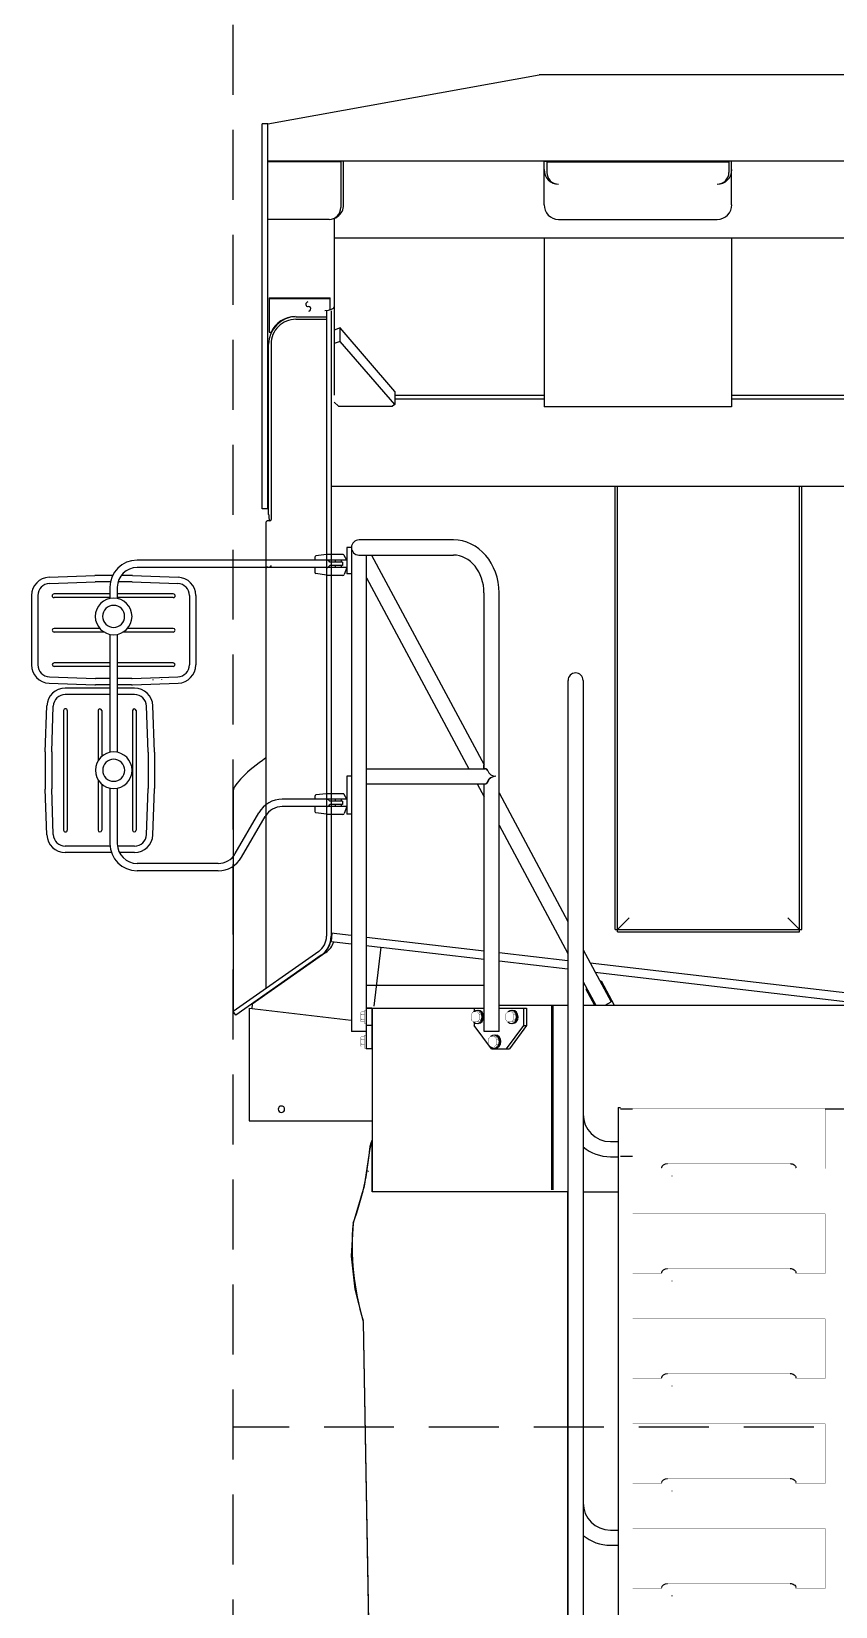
# Model space of a CAD drawing. Extents: x -633 to 241, y -1 to 752.
# Drawn here: x -615.8 to -546.8, y 66.4 to 201.5 of the extents above; entities that cross this region are included whole.
import ezdxf

# ---------------------------------------------------------------- set-up
doc = ezdxf.new("R2010")
doc.units = 0
doc.header["$LTSCALE"] = 48
doc.linetypes.add('HIDDEN2', pattern=[0.1875, 0.125, -0.0625])
doc.linetypes.add('PHANTOM', pattern=[1.1875, 0.75, -0.0625, 0.125, -0.0625, 0.125, -0.0625])
for name, color, linetype in [('0A537428____2_______', 1, 'CONTINUOUS'), ('0A537428______3_____', 1, 'CONTINUOUS'), ('0A537428____________', 1, 'CONTINUOUS'), ('10', 7, 'CONTINUOUS'), ('HIDDEN2', 7, 'HIDDEN2')]:
    doc.layers.add(name, color=color, linetype=linetype)

# ---------------------------------------------------------------- blocks, each defined once
blk = doc.blocks.new('*U482', base_point=(6.2124, 12.8165))
at = {"layer": '0A537428____2_______', "color": 7, "linetype": 'CONTINUOUS'}
blk.add_arc((6.2124, 12.8165), 0.0331, 270.0006, 272.0608, dxfattribs=at)
blk = doc.blocks.new('*U481', base_point=(6.2124, 12.8165))
at = {"layer": '0A537428____2_______', "color": 7, "linetype": 'CONTINUOUS'}
blk.add_arc((6.2124, 12.8165), 0.063, 270, 272.0601, dxfattribs=at)
blk = doc.blocks.new('*U12', base_point=(13.5, 0.08))
at = {"layer": '0A537428____2_______', "color": 190, "linetype": 'CONTINUOUS'}
blk.add_arc((13.5, 0.08), 0.5, 0, 90, dxfattribs=at)
blk = doc.blocks.new('*U13', base_point=(3, 0.08))
at = {"layer": '0A537428____2_______', "color": 190, "linetype": 'CONTINUOUS'}
blk.add_arc((3, 0.08), 0.5, 90.0001, 180.0001, dxfattribs=at)
blk = doc.blocks.new('DRW2_DET-1')
at = {"layer": '0A537428____2_______', "color": 190, "linetype": 'CONTINUOUS', "const_width": 0.0275}
for points in [[(16.5, 5.15), (0, 5.15)], [(0, 5.15), (0, 0)], [(16.5, 5.15), (16.5, 0)], [(2.5, 0), (0, 0)], [(2.5, 0.09), (2.5, 0)], [(3, 0.44), (13.5, 0.44)], [(14, 0.09), (14, 0)], [(16.5, 0), (14, 0)]]:
    blk.add_lwpolyline(points, dxfattribs=at)
at = {"layer": '0A537428____2_______', "color": 7, "linetype": 'CONTINUOUS', "const_width": 0.0275}
blk.add_lwpolyline([(13.11, -0.65, 0.02895), (13.11, -0.61)], format="xyb", dxfattribs=at)
at = {"layer": '0A537428____2_______', "color": 190, "yscale": 0.70710691}
for name, p in [('*U13', (3, 0.08)), ('*U12', (13.5, 0.08))]:
    blk.add_blockref(name, p, dxfattribs=at)
blk = doc.blocks.new('DRW2_DET-5')
at = {"layer": '0A537428____2_______', "color": 7, "linetype": 'CONTINUOUS', "const_width": 0.0275}
for points in [[(0.18, 0.56), (0, 0.56)], [(0.18, 0.56), (0.18, -0.56)], [(0.19, 0.36), (0.18, 0.36)], [(0.19, 0.43), (0.46, 0.43)], [(0.19, -0.43), (0.19, 0.43)], [(0.19, 0.22), (0.46, 0.22)], [(0.46, 0.43), (0.5, 0.37)], [(0.5, -0.37), (0.5, 0.37)], [(0.18, -0.56), (0, -0.56)], [(0.19, -0.36), (0.18, -0.36)], [(0.19, -0.22), (0.46, -0.22)], [(0.19, -0.43), (0.46, -0.43)], [(0.46, -0.43), (0.5, -0.37)]]:
    blk.add_lwpolyline(points, dxfattribs=at)
for points in [[(0.46, 0.22, 0.164099), (0.5, 0.32)], [(0.46, -0.22, 0.181958), (0.46, 0.22)], [(0.5, -0.32, 0.173443), (0.46, -0.22)]]:
    blk.add_lwpolyline(points, format="xyb", dxfattribs=at)
blk = doc.blocks.new('*U16', base_point=(-0.1, 0))
at = {"layer": '0A537428____2_______', "color": 7, "linetype": 'CONTINUOUS'}
blk.add_arc((-0.1, 0), 0.56, 320.6408, 219.3593, dxfattribs=at)
blk = doc.blocks.new('*U17')
at = {"layer": '0A537428____2_______', "color": 7, "linetype": 'CONTINUOUS'}
blk.add_arc((0, 0), 0.56, 0.9036, 180.2366, dxfattribs=at)
blk = doc.blocks.new('DRW2_DET-4')
at = {"layer": '0A537428____2_______', "color": 7, "linetype": 'CONTINUOUS', "const_width": 0.0275}
for points in [[(-0.61, 0.22), (-0.43, 0.43)], [(-0.61, 0.22), (-0.61, -0.22)], [(-0.43, 0.43), (-0.07, 0.43)], [(-0.1, 0.56), (0, 0.56)], [(-0.07, 0.43), (0.08, 0.43)], [(-0.07, 0.43), (0.11, 0.22)], [(0.08, 0.43), (0.26, 0.22)], [(0.11, 0.22), (0.26, 0.22)], [(0.11, 0.22), (0.11, -0.22)], [(0.26, 0.22), (0.26, -0.22)], [(-0.43, -0.43), (-0.61, -0.22)], [(-0.43, -0.43), (-0.07, -0.43)], [(-0.1, -0.56), (0.01, -0.56)], [(0.11, -0.22), (-0.07, -0.43)], [(-0.07, -0.43), (0.08, -0.43)], [(0.26, -0.22), (0.08, -0.43)], [(0.11, -0.22), (0.26, -0.22)]]:
    blk.add_lwpolyline(points, dxfattribs=at)
at = {"layer": '0A537428____2_______', "color": 7, "yscale": 0.84821442, "rotation": 270}
for name, p in [('*U16', (-0.1, 0)), ('*U17', (0, 0))]:
    blk.add_blockref(name, p, dxfattribs=at)
blk = doc.blocks.new('*U537', base_point=(6.5403, 12.5121))
at = {"layer": '0A537428____2_______', "color": 40, "linetype": 'CONTINUOUS'}
blk.add_arc((6.5403, 12.5121), 0.14, 82.2676, 171.2426, dxfattribs=at)
blk = doc.blocks.new('*U543', base_point=(6.551, 13.3645))
at = {"layer": '0A537428____2_______', "color": 40, "linetype": 'CONTINUOUS'}
blk.add_arc((6.551, 13.3645), 0.0048, 270.0014, 360, dxfattribs=at)
blk = doc.blocks.new('*U542', base_point=(6.543, 13.355))
at = {"layer": '0A537428____2_______', "color": 40, "linetype": 'CONTINUOUS'}
blk.add_arc((6.543, 13.355), 0.0048, 90.0039, 177.7028, dxfattribs=at)
blk = doc.blocks.new('*U535', base_point=(6.5519, 13.2069))
at = {"layer": '0A537428____2_______', "color": 40, "linetype": 'CONTINUOUS'}
blk.add_arc((6.5519, 13.2069), 0.0048, 270.0014, 360, dxfattribs=at)
blk = doc.blocks.new('*U534', base_point=(6.5439, 13.1973))
at = {"layer": '0A537428____2_______', "color": 40, "linetype": 'CONTINUOUS'}
blk.add_arc((6.5439, 13.1973), 0.0048, 90.0039, 177.7028, dxfattribs=at)
blk = doc.blocks.new('*U513', base_point=(7.3263, 12.5099))
at = {"layer": '0A537428____2_______', "color": 7, "linetype": 'CONTINUOUS'}
blk.add_arc((7.3263, 12.5099), 0.0279, 195.038, 270, dxfattribs=at)
blk = doc.blocks.new('*U514', base_point=(7.3263, 12.4579))
at = {"layer": '0A537428____2_______', "color": 7, "linetype": 'CONTINUOUS'}
blk.add_arc((7.3263, 12.4579), 0.0279, 90, 164.962, dxfattribs=at)
blk = doc.blocks.new('*U431', base_point=(7.325, 12.4579))
at = {"layer": '0A537428____2_______', "color": 5, "linetype": 'PHANTOM'}
blk.add_arc((7.325, 12.4579), 0.0279, 125.4008, 164.962, dxfattribs=at)
blk = doc.blocks.new('*U512', base_point=(7.1811, 13.1128))
at = {"layer": '0A537428____2_______', "color": 7, "linetype": 'CONTINUOUS'}
blk.add_arc((7.1811, 13.1128), 0.1299, 90, 180, dxfattribs=at)
blk = doc.blocks.new('*U511', base_point=(7.1811, 13.1128))
at = {"layer": '0A537428____2_______', "color": 7, "linetype": 'CONTINUOUS'}
blk.add_arc((7.1811, 13.1128), 0.1819, 90, 180, dxfattribs=at)
blk = doc.blocks.new('*U560', base_point=(6.7551, 14.4347))
at = {"layer": '10', "color": 40, "linetype": 'CONTINUOUS'}
blk.add_arc((6.7551, 14.4347), 0.0407, 180, 270, dxfattribs=at)
blk = doc.blocks.new('*U558', base_point=(6.7551, 14.4441))
at = {"layer": '10', "color": 40, "linetype": 'CONTINUOUS'}
blk.add_arc((6.7551, 14.4441), 0.0503, 216.0097, 270, dxfattribs=at)
blk = doc.blocks.new('*U559', base_point=(6.7551, 14.4435))
at = {"layer": '10', "color": 40, "linetype": 'CONTINUOUS'}
blk.add_arc((6.7551, 14.4435), 0.0495, 180, 216.0097, dxfattribs=at)
blk = doc.blocks.new('*U551', base_point=(6.7227, 14.0941))
at = {"layer": '0A537428____________', "color": 40, "linetype": 'CONTINUOUS'}
blk.add_arc((6.7227, 14.0941), 0.0494, 290.7638, 359.9998, dxfattribs=at)
blk = doc.blocks.new('*U545', base_point=(6.6387, 13.9738))
at = {"layer": '0A537428____2_______', "color": 40, "linetype": 'CONTINUOUS'}
blk.add_arc((6.6387, 13.9738), 0.09, 89.9999, 157.1147, dxfattribs=at)
blk = doc.blocks.new('*U544', base_point=(6.640612, 13.966753))
at = {"layer": '0A537428____2_______', "color": 40, "linetype": 'CONTINUOUS'}
blk.add_arc((6.640612, 13.966753), 0.0848, 90.000055, 180.00009, dxfattribs=at)
blk = doc.blocks.new('*U562', base_point=(7.5417, 14.4435))
at = {"layer": '10', "color": 40, "linetype": 'CONTINUOUS'}
blk.add_arc((7.5417, 14.4435), 0.0495, 89.2796, 180, dxfattribs=at)
blk = doc.blocks.new('*U566', base_point=(7.5417, 14.5639))
at = {"layer": '10', "color": 40, "linetype": 'CONTINUOUS'}
blk.add_arc((7.5417, 14.5639), 0.0495, 89.2796, 180, dxfattribs=at)
blk = doc.blocks.new('*U563', base_point=(7.5417, 14.5551))
at = {"layer": '10', "color": 40, "linetype": 'CONTINUOUS'}
blk.add_arc((7.5417, 14.5551), 0.0407, 90, 180, dxfattribs=at)
blk = doc.blocks.new('*U561', base_point=(8.0865, 14.4435))
at = {"layer": '10', "color": 40, "linetype": 'CONTINUOUS'}
blk.add_arc((8.0865, 14.4435), 0.0495, 180, 270.7204, dxfattribs=at)
blk = doc.blocks.new('*U565', base_point=(8.0865, 14.5639))
at = {"layer": '10', "color": 40, "linetype": 'CONTINUOUS'}
blk.add_arc((8.0865, 14.5639), 0.0495, 180, 270.7204, dxfattribs=at)
blk = doc.blocks.new('*U564', base_point=(8.0865, 14.5551))
at = {"layer": '10', "color": 40, "linetype": 'CONTINUOUS'}
blk.add_arc((8.0865, 14.5551), 0.0407, 180, 270, dxfattribs=at)

msp = doc.modelspace()

# ---------------------------------------------------------------- linework, layer by layer
at = {"layer": '0A537428____2_______', "color": 40, "linetype": 'CONTINUOUS'}
for points in [[(-595.4, 178.64), (-590.15, 178.64)], [(-595.4, 178.64), (-595.4, 175.71)], [(-595.4, 178.58), (-590.15, 178.58)], [(-590.15, 177.63), (-590.15, 178.64)], [(-593.07, 177.02), (-590.47, 177.02)], [(-590.47, 177.52), (-590.47, 123.9)], [(-590.08, 177.52), (-590.08, 123.9)], [(-595.4, 175.71), (-595.22, 175.71)], [(-593.1, 176.8), (-590.47, 176.8)], [(-590.47, 176.8), (-590.47, 123.94)], [(-589.3, 176.06), (-589.81, 175.88)], [(-584.61, 170.6), (-589.3, 176.06)], [(-589.3, 174.91), (-589.3, 176.06)], [(-595.43, 160.08), (-595.43, 174.66)], [(-595.22, 174.69), (-595.22, 159.63)], [(-589.3, 174.91), (-589.81, 174.73)], [(-584.61, 169.49), (-589.3, 174.91)], [(-584.61, 170.6), (-584.61, 169.49)], [(-584.61, 170.31), (-571.81, 170.31)], [(-555.72, 170.31), (-538.47, 170.31)], [(-589.43, 169.35), (-589.81, 169.71)], [(-589.43, 169.35), (-584.81, 169.35)], [(-584.61, 169.49), (-584.81, 169.35)], [(-584.61, 169.97), (-571.81, 169.97)], [(-555.72, 169.97), (-538.47, 169.97)], [(-470.18, 162.48), (-590.08, 162.48)], [(-565.7, 124.48), (-565.7, 162.48)], [(-565.51, 124.29), (-565.51, 162.48)], [(-549.89, 124.29), (-549.89, 162.48)], [(-549.7, 124.48), (-549.7, 162.48)], [(-595.66, 159.4), (-595.66, 119.47)], [(-595.34, 159.51), (-595.54, 159.51)], [(-598.47, 136.38), (-598.47, 117.47)], [(-565.7, 124.48), (-549.7, 124.48)], [(-564.51, 125.48), (-565.51, 124.48)], [(-565.51, 124.29), (-549.89, 124.29)], [(-550.89, 125.48), (-549.89, 124.48)], [(-588.36, 123.96), (-590.06, 124.16)], [(-590.05, 123.47), (-589.97, 124.15)], [(-590.05, 123.47), (-588.36, 123.27)], [(-587.06, 123.12), (-585.64, 122.95)], [(-576.96, 122.64), (-587.03, 123.81)], [(-585.82, 122.98), (-586.41, 117.91)], [(-585.82, 122.98), (-576.96, 121.94)], [(-591.14, 122.61), (-598.47, 117.46)], [(-590.92, 122.29), (-598.25, 117.14)], [(-590.53, 122.52), (-596.84, 118.09)], [(-569.76, 121.81), (-575.66, 122.49)], [(-575.66, 121.79), (-569.76, 121.1)], [(-539.39, 118.28), (-567.86, 121.59)], [(-567.46, 120.83), (-543.05, 117.98)], [(-597.09, 117.74), (-588.36, 116.72)], [(-597.09, 117.73), (-597.09, 108.07)], [(-596.84, 118.09), (-596.88, 117.71)], [(-598.25, 117.14), (-598.47, 117.46)], [(-597.09, 108.07), (-586.56, 108.07)]]:
    msp.add_lwpolyline(points, dxfattribs=at)
for points in [[(-592.06, 178.29, 0.999605), (-592.03, 177.89)], [(-593.07, 177.02, 0.414213), (-595.43, 174.66)], [(-591.99, 177.5, 1.000194), (-592.03, 177.89)], [(-595.43, 160.1, 0.065117), (-595.35, 159.49)], [(-591.14, 122.61, 0.244291), (-590.47, 123.9)], [(-590.92, 122.29, 0.244291), (-590.08, 123.9)], [(-590.86, 122.31, 0.244291), (-590.06, 123.86)], [(-590.53, 122.52, 0.158082), (-589.83, 123.44)], [(-594.06, 109.07, 1), (-594.62, 109.07, 1), (-594.06, 109.07)]]:
    msp.add_lwpolyline(points, format="xyb", dxfattribs=at)
at = {"layer": '0A537428____2_______', "color": 7, "linetype": 'CONTINUOUS'}
for points in [[(-588.72, 157.24), (-588.72, 154.99)], [(-588.33, 157.24), (-588.72, 157.24)], [(-588.33, 157.24), (-588.33, 115.74)], [(-579.59, 157.89), (-587.68, 157.89)], [(-588.72, 156.15), (-606.72, 156.15)], [(-588.72, 155.52), (-606.72, 155.52)], [(-591.47, 156.4), (-591.47, 156.15)], [(-591.47, 155.52), (-591.47, 155.11)], [(-590.48, 156.63), (-591.37, 156.52)], [(-589.05, 156.63), (-590.47, 156.63)], [(-589.1, 155.98), (-590.19, 155.98)], [(-589.1, 155.7), (-590.19, 155.7)], [(-589.72, 156.15), (-589.72, 155.98)], [(-589.72, 155.7), (-589.72, 155.52)], [(-589.22, 156.15), (-589.22, 155.98)], [(-589.22, 155.7), (-589.22, 155.52)], [(-589.1, 155.98), (-589.1, 155.7)], [(-588.72, 156.15), (-588.94, 156.56)], [(-588.72, 155.52), (-588.94, 154.93)], [(-587.68, 156.59), (-579.59, 156.59)], [(-587.03, 114.24), (-587.03, 156.59)], [(-586.6, 156.59), (-576.96, 138.61)], [(-614.25, 154.69), (-610.33, 154.83)], [(-614.23, 154.14), (-610.31, 154.28)], [(-608.82, 154.83), (-610.27, 154.83)], [(-609, 154.28), (-610.27, 154.28)], [(-607.18, 154.28), (-608.35, 154.28)], [(-607.18, 154.83), (-608.09, 154.83)], [(-607.14, 154.28), (-603.22, 154.14)], [(-607.12, 154.83), (-603.2, 154.69)], [(-590.48, 154.86), (-591.37, 155)], [(-589.06, 154.85), (-590.46, 154.85)], [(-588.33, 154.99), (-588.72, 154.99)], [(-587.03, 154.65), (-578.25, 138.27)], [(-615.77, 153.12), (-615.77, 147.18)], [(-615.22, 153.12), (-615.22, 147.18)], [(-609.04, 153.26), (-613.84, 153.26)], [(-609.04, 152.94), (-613.84, 152.94)], [(-609.04, 153.84), (-609.04, 152.87)], [(-608.41, 153.84), (-608.41, 152.87)], [(-603.61, 153.26), (-608.41, 153.26)], [(-603.61, 152.94), (-608.41, 152.94)], [(-602.23, 153.12), (-602.23, 147.18)], [(-601.68, 153.12), (-601.68, 147.18)], [(-576.96, 138.27), (-576.96, 153.34)], [(-575.66, 115.74), (-575.66, 153.35)], [(-609.92, 150.3), (-613.84, 150.3)], [(-609.55, 149.99), (-613.84, 149.99)], [(-603.61, 149.99), (-607.89, 149.99)], [(-603.61, 150.3), (-607.53, 150.3)], [(-609.04, 149.78), (-609.04, 139.67)], [(-608.41, 149.78), (-608.41, 139.67)], [(-609.04, 147.35), (-613.84, 147.35)], [(-603.61, 147.35), (-608.41, 147.35)], [(-614.23, 146.15), (-610.31, 146.01)], [(-609.04, 147.04), (-613.84, 147.04)], [(-609.04, 146.01), (-610.27, 146.01)], [(-603.61, 147.04), (-608.41, 147.04)], [(-607.17, 146.01), (-608.41, 146.01)], [(-607.14, 146.01), (-603.21, 146.15)], [(-614.25, 145.6), (-610.33, 145.46)], [(-609.04, 145.18), (-612.87, 145.18)], [(-609.04, 144.63), (-612.87, 144.63)], [(-609.04, 145.46), (-610.27, 145.46)], [(-607.18, 145.46), (-608.41, 145.46)], [(-606.94, 145.18), (-608.41, 145.18)], [(-606.94, 144.63), (-608.41, 144.63)], [(-607.12, 145.46), (-603.19, 145.6)], [(-614.59, 139.73), (-614.45, 143.66)], [(-614.04, 139.71), (-613.9, 143.64)], [(-613.02, 143.25), (-613.02, 133.01)], [(-612.7, 143.25), (-612.7, 133.01)], [(-610.06, 143.25), (-610.06, 138.96)], [(-609.75, 143.25), (-609.75, 139.33)], [(-607.11, 143.25), (-607.11, 133.01)], [(-606.8, 143.25), (-606.8, 133.01)], [(-605.77, 139.71), (-605.91, 143.64)], [(-605.22, 139.73), (-605.36, 143.66)], [(-614.59, 139.68), (-614.59, 136.58)], [(-614.04, 139.68), (-614.04, 136.58)], [(-605.77, 139.68), (-605.77, 136.58)], [(-605.22, 139.68), (-605.22, 136.58)], [(-587.03, 138.27), (-576.85, 138.27)], [(-614.45, 132.6), (-614.59, 136.53)], [(-613.9, 132.62), (-614.04, 136.55)], [(-610.06, 137.3), (-610.06, 133.01)], [(-609.75, 136.93), (-609.75, 133.01)], [(-609.04, 136.59), (-609.04, 131.84)], [(-608.41, 136.59), (-608.41, 131.84)], [(-605.91, 132.62), (-605.77, 136.55)], [(-605.36, 132.6), (-605.22, 136.52)], [(-588.72, 137.62), (-588.72, 134.37)], [(-588.33, 137.62), (-588.72, 137.62)], [(-587.03, 136.97), (-576.85, 136.97)], [(-577.55, 136.97), (-576.96, 135.86)], [(-576.96, 115.74), (-576.96, 136.97)], [(-588.72, 135.65), (-594.26, 135.65)], [(-591.47, 135.9), (-591.47, 135.65)], [(-590.48, 136.13), (-591.37, 136.02)], [(-589.05, 136.13), (-590.47, 136.13)], [(-589.1, 135.48), (-590.19, 135.48)], [(-589.1, 135.2), (-590.19, 135.2)], [(-589.72, 135.65), (-589.72, 135.48)], [(-589.72, 135.2), (-589.72, 135.02)], [(-589.22, 135.65), (-589.22, 135.48)], [(-589.22, 135.2), (-589.22, 135.02)], [(-589.1, 135.48), (-589.1, 135.2)], [(-588.72, 135.65), (-588.94, 136.06)], [(-575.66, 136.19), (-569.76, 125.18)], [(-598.3, 130.99), (-596.26, 134.5)], [(-597.75, 130.68), (-595.72, 134.18)], [(-588.72, 135.02), (-594.26, 135.02)], [(-591.47, 135.02), (-591.47, 134.61)], [(-590.48, 134.36), (-591.37, 134.5)], [(-589.06, 134.35), (-590.46, 134.35)], [(-588.72, 135.02), (-588.95, 134.43)], [(-588.33, 134.37), (-588.72, 134.37)], [(-575.66, 133.44), (-569.76, 122.43)], [(-609.03, 131.63), (-612.87, 131.63)], [(-608.91, 131.08), (-612.87, 131.08)], [(-606.94, 131.63), (-608.4, 131.63)], [(-606.94, 131.08), (-608.23, 131.08)], [(-599.76, 130.15), (-606.72, 130.15)], [(-599.76, 129.52), (-606.72, 129.52)], [(-568.46, 122.75), (-566.05, 118.27)], [(-587.03, 119.71), (-576.96, 119.71)], [(-568.46, 120.01), (-567.37, 117.99)], [(-568.23, 119.37), (-568.14, 119.42)], [(-568.23, 119.37), (-567.49, 117.99)], [(-566.99, 120.03), (-566.91, 120.08)], [(-566.91, 120.08), (-565.79, 117.99)], [(-587.03, 117.74), (-576.96, 117.74)], [(-577.79, 117.74), (-577.79, 117.48)], [(-575.66, 117.74), (-573.31, 117.74)], [(-573.58, 117.74), (-573.58, 116.24)], [(-573.31, 117.74), (-573.31, 116.24)], [(-566.57, 117.99), (-566.05, 118.27)], [(-586.56, 116.24), (-587.03, 116.24)], [(-577.79, 116.5), (-577.79, 116.24)], [(-576.32, 114.24), (-577.79, 116.24)], [(-573.58, 116.24), (-575.06, 114.24)], [(-573.31, 116.24), (-574.78, 114.24)], [(-573.58, 116.24), (-573.31, 116.24)], [(-587.03, 115.74), (-588.33, 115.74)], [(-575.66, 115.74), (-576.96, 115.74)], [(-586.56, 114.24), (-587.03, 114.24)], [(-576.32, 114.24), (-574.78, 114.24)]]:
    msp.add_lwpolyline(points, dxfattribs=at)
for points in [[(-587.67, 157.89, 0.999582), (-587.69, 156.59)], [(-606.72, 156.15, 0.414213), (-609.04, 153.84)], [(-606.72, 155.52, 0.414213), (-608.41, 153.84)], [(-591.37, 156.52, 0.380184), (-591.47, 156.4)], [(-590.47, 156.63, 0.0294), (-590.48, 156.63)], [(-590.19, 155.98, 0.287008), (-590.47, 156.15)], [(-590.47, 155.52, 0.287008), (-590.19, 155.7)], [(-588.94, 156.56, 0.277859), (-589.05, 156.63)], [(-614.25, 154.69, 0.403721), (-615.77, 153.12)], [(-614.23, 154.14, 0.403721), (-615.22, 153.12)], [(-610.27, 154.83, 0.008989), (-610.33, 154.83)], [(-610.27, 154.28, 0.008989), (-610.31, 154.28)], [(-607.12, 154.83, 0.008989), (-607.18, 154.83)], [(-607.14, 154.28, 0.008989), (-607.18, 154.28)], [(-602.23, 153.12, 0.403721), (-603.22, 154.14)], [(-601.68, 153.12, 0.403721), (-603.2, 154.69)], [(-591.47, 155.11, 0.36917), (-591.37, 155)], [(-590.48, 154.86, 0.039069), (-590.46, 154.85)], [(-589.06, 154.85, 0.312988), (-588.94, 154.93)], [(-613.84, 153.26, 1), (-613.84, 152.94)], [(-610.3, 151.33, 1), (-607.15, 151.33, 1), (-610.3, 151.33)], [(-603.61, 152.94, 1), (-603.61, 153.26)], [(-609.67, 151.33, 1), (-607.78, 151.33, 1), (-609.67, 151.33)], [(-613.84, 150.3, 1), (-613.84, 149.99)], [(-603.61, 149.99, 1), (-603.61, 150.3)], [(-613.84, 147.35, 1), (-613.84, 147.04)], [(-603.61, 147.04, 1), (-603.61, 147.35)], [(-615.77, 147.18, 0.403721), (-614.25, 145.6)], [(-615.22, 147.18, 0.403721), (-614.23, 146.15)], [(-610.31, 146.01, 0.008989), (-610.27, 146.01)], [(-607.17, 146.01, 0.008989), (-607.14, 146.01)], [(-603.22, 146.15, 0.403721), (-602.23, 147.18)], [(-603.2, 145.6, 0.403721), (-601.68, 147.18)], [(-612.87, 145.18, 0.403721), (-614.45, 143.66)], [(-612.87, 144.63, 0.403721), (-613.9, 143.64)], [(-610.33, 145.46, 0.008989), (-610.27, 145.46)], [(-607.18, 145.46, 0.008989), (-607.12, 145.46)], [(-605.36, 143.66, 0.403721), (-606.94, 145.18)], [(-605.91, 143.64, 0.403721), (-606.94, 144.63)], [(-612.7, 143.25, 1), (-613.02, 143.25)], [(-609.75, 143.25, 1), (-610.06, 143.25)], [(-606.8, 143.25, 1), (-607.11, 143.25)], [(-614.59, 139.73, 0.008989), (-614.59, 139.68)], [(-614.04, 139.71, 0.008989), (-614.04, 139.68)], [(-608.72, 136.56, 1), (-608.72, 139.71, 1), (-608.72, 136.56)], [(-605.77, 139.68, 0.008989), (-605.77, 139.71)], [(-605.22, 139.68, 0.008989), (-605.22, 139.73)], [(-608.72, 137.19, 1), (-608.72, 139.08, 1), (-608.72, 137.19)], [(-576.63, 138.1, 0.334135), (-576.85, 138.27)], [(-614.59, 136.58, 0.008989), (-614.59, 136.53)], [(-614.04, 136.58, 0.008989), (-614.04, 136.55)], [(-605.77, 136.55, 0.008989), (-605.77, 136.58)], [(-605.22, 136.52, 0.008989), (-605.22, 136.58)], [(-576.85, 136.97, 0.334134), (-576.63, 137.14)], [(-594.26, 135.65, 0.267417), (-596.26, 134.5)], [(-591.37, 136.02, 0.380184), (-591.47, 135.9)], [(-590.47, 136.13, 0.0294), (-590.48, 136.13)], [(-590.19, 135.48, 0.287008), (-590.47, 135.65)], [(-590.47, 135.02, 0.287008), (-590.19, 135.2)], [(-588.94, 136.06, 0.277859), (-589.05, 136.13)], [(-594.26, 135.02, 0.267417), (-595.72, 134.18)], [(-591.47, 134.61, 0.36917), (-591.37, 134.5)], [(-590.48, 134.36, 0.039069), (-590.46, 134.35)], [(-589.06, 134.35, 0.312988), (-588.94, 134.43)], [(-614.45, 132.6, 0.403721), (-612.87, 131.08)], [(-613.9, 132.62, 0.403721), (-612.87, 131.63)], [(-613.02, 133.01, 1), (-612.7, 133.01)], [(-610.06, 133.01, 1), (-609.75, 133.01)], [(-607.11, 133.01, 1), (-606.8, 133.01)], [(-606.94, 131.63, 0.403721), (-605.91, 132.62)], [(-606.94, 131.08, 0.403721), (-605.36, 132.6)], [(-609.04, 131.84, 0.414213), (-606.72, 129.52)], [(-608.41, 131.84, 0.414213), (-606.72, 130.15)], [(-599.76, 130.15, 0.267417), (-598.3, 130.99)], [(-599.76, 129.52, 0.267417), (-597.75, 130.68)]]:
    msp.add_lwpolyline(points, format="xyb", dxfattribs=at)
at = {"layer": '0A537428____2_______', "color": 190, "linetype": 'CONTINUOUS'}
for points in [[(-569.76, 145.84), (-569.76, 65.16)], [(-568.46, 145.84), (-568.46, 65.14)], [(-565.46, 109.22), (-565.46, 64.42)], [(-565.46, 109.22), (-565.26, 109.22)], [(-565.26, 109.1), (-564.21, 109.1)], [(-547.71, 109.1), (-538.6, 109.1)], [(-566.12, 106.3), (-565.46, 106.3)], [(-566.12, 105), (-565.46, 105)], [(-566.12, 72.99), (-565.46, 72.99)], [(-566.12, 71.69), (-565.46, 71.69)]]:
    msp.add_lwpolyline(points, dxfattribs=at)
for points in [[(-568.46, 145.84, 1), (-569.75, 145.84)], [(-568.46, 108.64, 0.414213), (-566.12, 106.3)], [(-568.46, 105.85, 0.176277), (-566.12, 105)], [(-568.46, 75.33, 0.414213), (-566.12, 72.99)], [(-568.46, 72.54, 0.176277), (-566.12, 71.69)]]:
    msp.add_lwpolyline(points, format="xyb", dxfattribs=at)
at = {"layer": '0A537428____2_______', "color": 5, "linetype": 'PHANTOM'}
for points in [[(-576.66, 138.1, 0.334135), (-576.89, 138.27)], [(-576.89, 136.97, 0.334134), (-576.66, 137.14)]]:
    msp.add_lwpolyline(points, format="xyb", dxfattribs=at)
for points in [[(-586.59, 117.74), (-587.06, 117.74)], [(-586.59, 117.74), (-586.59, 114.24)], [(-586.59, 116.24), (-587.06, 116.24)], [(-586.59, 114.24), (-587.06, 114.24)]]:
    msp.add_lwpolyline(points, dxfattribs=at)
at = {"layer": '0A537428____2_______', "color": 230, "linetype": 'CONTINUOUS'}
for points in [[(-586.56, 117.74), (-586.56, 101.99)], [(-575.66, 117.99), (-569.76, 117.99)], [(-571.16, 117.99), (-571.16, 102.17)], [(-571.06, 117.99), (-571.06, 102.17)], [(-568.46, 117.99), (-538.59, 117.99)]]:
    msp.add_lwpolyline(points, dxfattribs=at)
at = {"layer": '0A537428____2_______', "color": 7, "linetype": 'PHANTOM'}
for points in [[(-588.19, 99.32, 0.073654), (-586.76, 105.74)], [(-586.56, 106.42, 0.105454), (-586.76, 105.71)], [(-586.87, 103.75, 0.0007), (-586.92, 103.74)], [(-588.19, 99.32, 0.094915), (-587.32, 90.92)]]:
    msp.add_lwpolyline(points, format="xyb", dxfattribs=at)
at = {"layer": '0A537428____2_______', "color": 2, "linetype": 'CONTINUOUS'}
for points in [[(-586.76, 105.71), (-587.24, 102.47)], [(-586.56, 106.42), (-586.76, 105.71)], [(-586.56, 101.99), (-586.56, 106.42)], [(-587.24, 102.47), (-588.19, 99.32)], [(-569.76, 101.99), (-586.56, 101.99)], [(-569.76, 65.16), (-569.76, 101.99)], [(-588.19, 99.32), (-588.34, 96.48)], [(-588.34, 96.48), (-588.05, 93.66)], [(-588.05, 93.66), (-587.31, 90.86)], [(-587.31, 90.86), (-586.06, 19.52)]]:
    msp.add_lwpolyline(points, dxfattribs=at)
at = {"layer": '0A537428____2_______', "color": 190, "linetype": 'PHANTOM'}
msp.add_lwpolyline([(-565.26, 105.05), (-564.21, 105.05)], dxfattribs=at)
at = {"layer": '0A537428____2_______', "color": 1, "linetype": 'PHANTOM'}
msp.add_lwpolyline([(-568.46, 101.99), (-565.46, 101.99)], dxfattribs=at)
at = {"layer": '0A537428____2_______', "color": 7, "linetype": 'PHANTOM'}
msp.add_lwpolyline([(-587.31, 90.86), (-586.06, 19.52)], dxfattribs=at)
at = {"layer": '0A537428______3_____', "color": 40, "linetype": 'CONTINUOUS'}
msp.add_lwpolyline([(-576.99, 138.58), (-576.99, 138.26)], dxfattribs=at)
at = {"layer": '0A537428____________', "color": 40, "linetype": 'CONTINUOUS'}
for points in [[(-589.81, 185.45), (-589.81, 170.31)], [(-404.35, 183.77), (-589.82, 183.77)], [(-571.81, 183.77), (-571.81, 169.29)], [(-555.72, 183.77), (-555.72, 169.29)], [(-555.72, 169.29), (-571.81, 169.29)]]:
    msp.add_lwpolyline(points, dxfattribs=at)
at = {"layer": '10', "color": 40, "linetype": 'CONTINUOUS'}
for points in [[(-595.49, 193.55), (-572.24, 197.75)], [(-421.92, 197.75), (-572.24, 197.75)], [(-595.98, 160.55), (-595.98, 193.55)], [(-595.49, 193.55), (-595.98, 193.55)], [(-595.49, 160.55), (-595.49, 193.55)], [(-595.49, 190.36), (-595.49, 193.55)], [(-432.36, 190.36), (-595.49, 190.36)], [(-595.49, 185.37), (-595.49, 190.36)], [(-589.24, 190.36), (-595.49, 190.36)], [(-589.24, 190.29), (-595.49, 190.29)], [(-589.24, 190.36), (-589.24, 186.39)], [(-589, 190.36), (-589.24, 190.36)], [(-589, 186.62), (-589, 190.36)], [(-571.81, 186.62), (-571.81, 190.36)], [(-571.81, 190.36), (-571.57, 190.36)], [(-571.57, 190.36), (-555.95, 190.36)], [(-571.57, 190.36), (-571.57, 189.4)], [(-571.57, 190.29), (-555.95, 190.29)], [(-555.95, 190.36), (-555.95, 189.4)], [(-555.72, 190.36), (-555.95, 190.36)], [(-555.72, 186.62), (-555.72, 190.36)], [(-590.24, 185.37), (-595.49, 185.37)], [(-570.57, 185.37), (-556.95, 185.37)], [(-595.49, 160.55), (-595.98, 160.55)]]:
    msp.add_lwpolyline(points, dxfattribs=at)
at = {"layer": 'HIDDEN2', "flags": 128}
for points in [[(-598.47, 43.05), (-598.47, 360)], [(-395.68, 81.82), (-598.47, 81.82)]]:
    msp.add_lwpolyline(points, dxfattribs=at)

# ---------------------------------------------------------------- block references
at = {"layer": '0A537428____2_______', "color": 40, "xscale": 25, "yscale": 23.98812450000001, "zscale": 25.00000000000001}
msp.add_blockref('*U545', (-593.15, 174.87), dxfattribs=at)
at = {"layer": '0A537428____2_______', "color": 40, "zscale": 25.00000000000001}
for name, p, xscale, yscale, rotation in [('*U544', (-593.1, 174.69), 25.00000000000028, 24.90572949999997, 359.9998999999999), ('*U542', (-595.54, 159.39), 24.99999999999981, 24.90573624999995, 359.99999), ('*U543', (-595.34, 159.63), 24.99999999999981, 24.90573624999995, 359.99999), ('*U534', (-595.52, 155.45), 24.99999999999981, 24.90573624999995, 359.99999), ('*U535', (-595.32, 155.69), 24.99999999999981, 24.90573624999995, 359.99999), ('*U537', (-595.61, 138.32), 24.9999999999999, 5.295470999999957, 36.02721700000006)]:
    msp.add_blockref(name, p, dxfattribs=dict(at, xscale=xscale, yscale=yscale, rotation=rotation))
at = {"layer": '0A537428____2_______', "color": 7, "zscale": 25.00000000000001}
for name, p, xscale, yscale, rotation in [('*U511', (-579.59, 153.34), 25.00000000000002, 21.59691750000001, 269.9999990000001), ('*U512', (-579.59, 153.34), 25.00000000000003, 20.23578550000005, 269.9999980000001), ('*U481', (-603.8, 145.93), 24.99999999999999, 24.99832049999997, 270.0000659999998), ('*U482', (-603.8, 145.93), 25.00000000000005, 24.99829075000002, 269.9993599999999)]:
    msp.add_blockref(name, p, dxfattribs=dict(at, xscale=xscale, yscale=yscale, rotation=rotation))
at = {"layer": '0A537428____2_______', "color": 7, "xscale": 25, "yscale": 23.27878800000003, "zscale": 25.00000000000001}
for name, p in [('*U513', (-575.96, 138.27)), ('*U514', (-575.96, 136.97))]:
    msp.add_blockref(name, p, dxfattribs=at)
at = {"layer": '0A537428____2_______', "color": 5, "xscale": 25, "yscale": 23.27877575, "zscale": 25.00000000000001}
msp.add_blockref('*U431', (-575.99, 136.97), dxfattribs=at)
at = {"layer": '0A537428____2_______', "rotation": 180}
for p in [(-587.03, 116.99), (-587.03, 114.87)]:
    msp.add_blockref('DRW2_DET-5', p, dxfattribs=at)
at = {"layer": '0A537428____2_______'}
for p in [(-577.46, 116.99), (-574.51, 116.99), (-575.99, 114.87)]:
    msp.add_blockref('DRW2_DET-4', p, dxfattribs=at)
at = {"layer": '0A537428____2_______', "yscale": -0.9999995999999911}
for p, rotation in [((-547.71, 103.98), 180), ((-547.71, 94.98), 180), ((-547.71, 85.98), 180), ((-547.71, 76.98), 180), ((-547.71, 67.98), 179.9999800000039)]:
    msp.add_blockref('DRW2_DET-1', p, dxfattribs=dict(at, rotation=rotation))
at = {"layer": '0A537428____________', "color": 40, "xscale": 25, "yscale": 7.040630749999954, "zscale": 25.00000000000001}
msp.add_blockref('*U551', (-591.05, 177.87), dxfattribs=at)
at = {"layer": '10', "color": 40, "xscale": 25.00000000000001, "zscale": 25.00000000000001, "rotation": 90}
for name, p, yscale in [('*U566', (-570.57, 189.62), 24.96537300000005), ('*U563', (-570.57, 189.4), 24.58322874999996), ('*U565', (-556.95, 189.62), 24.96537300000005), ('*U564', (-556.95, 189.4), 24.58322874999996), ('*U560', (-590.24, 186.39), 24.58322874999996), ('*U558', (-590.24, 186.62), 24.58322874999996), ('*U562', (-570.57, 186.61), 24.96537300000005), ('*U561', (-556.95, 186.61), 24.96537300000005), ('*U559', (-590.24, 186.61), 24.96537300000005)]:
    msp.add_blockref(name, p, dxfattribs=dict(at, yscale=yscale))

doc.saveas('drawing.dxf')
